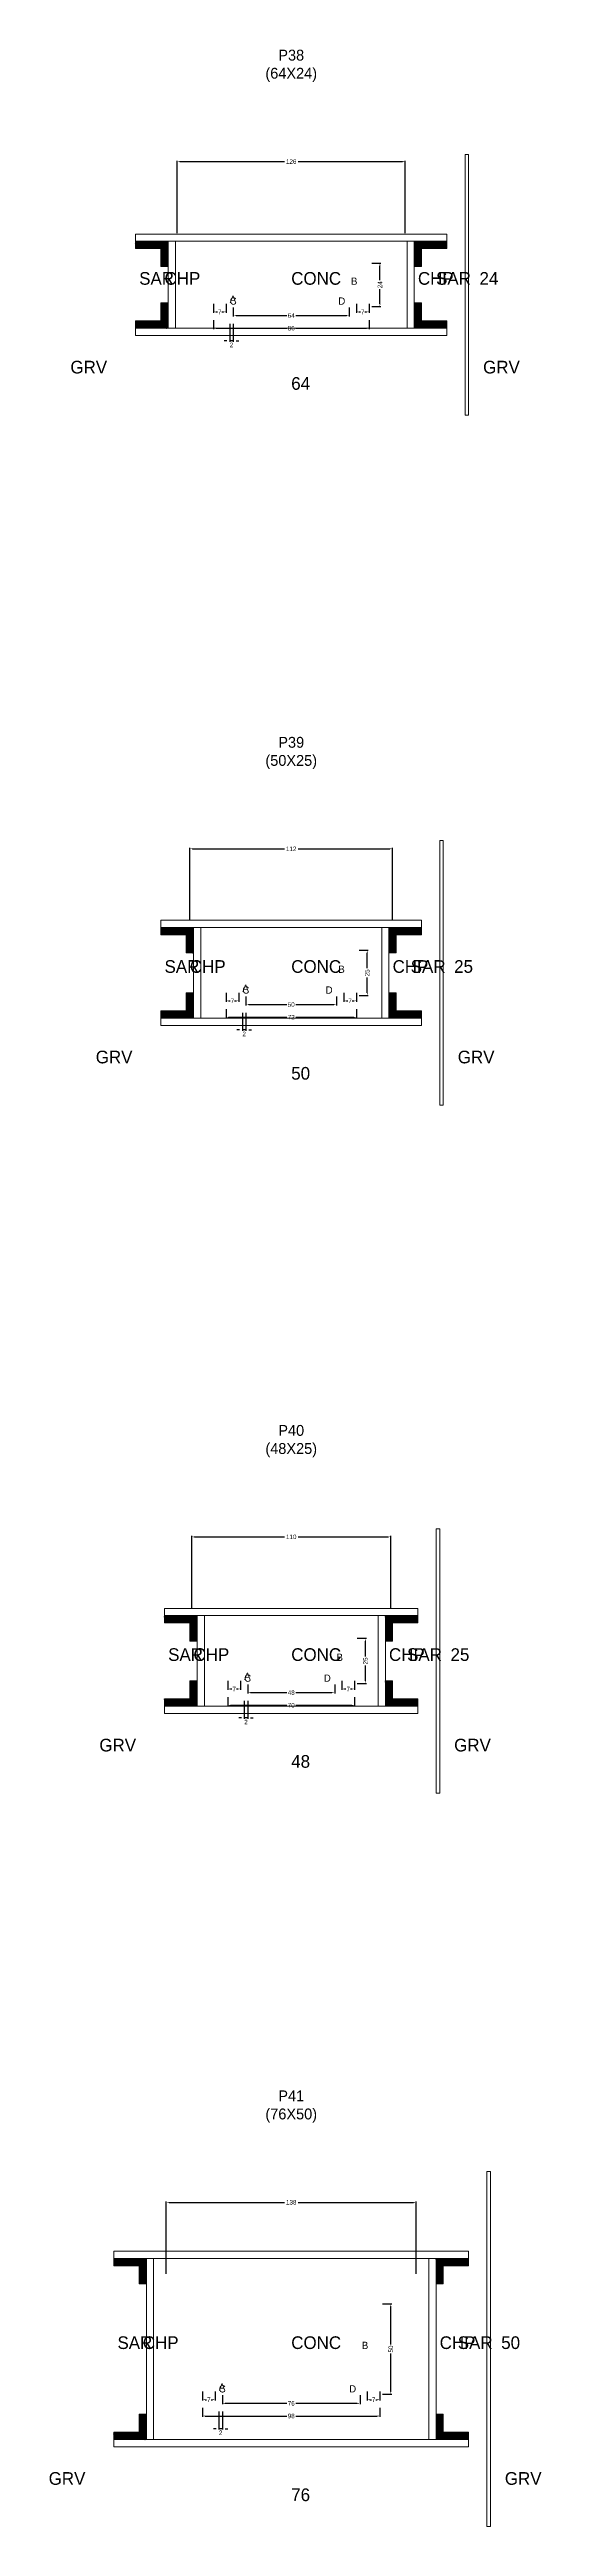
# Model space of a CAD drawing. Header units: centimetres. Extents: x -10500 to 4299, y -11026 to 295.
# Drawn here: x -134 to 138, y -5278 to -3910 of the extents above; entities that cross this region are included whole.
import ezdxf

# ---------------------------------------------------------------- set-up
doc = ezdxf.new("R2010")
doc.units = ezdxf.units.CM
for name, color, linetype in [('COTA', 241, 'Continuous'), ('Hachura', 251, 'Continuous'), ('NOMENCLATURA', 7, 'Continuous'), ('SARRAFO', 251, 'Continuous'), ('Texto Seção', 7, 'Continuous')]:
    doc.layers.add(name, color=color, linetype=linetype)
doc.dimstyles.new('cotax2', dxfattribs={"dimtxt": 2.5, "dimasz": 1.5, "dimexe": 0.5, "dimexo": 0.5, "dimgap": 0.5, "dimtad": 1, "dimcen": 2.5, "dimazin": 3, "dimtfac": 1, "dimtmove": 0, "dimatfit": 3})

# ---------------------------------------------------------------- blocks, each defined once
blk = doc.blocks.new('_CLOSEDFILLED')
at = {"color": 0, "linetype": 'BYBLOCK'}
blk.add_solid([(-1, 0.16), (0, 0), (-1, -0.16)], dxfattribs=at)
blk = doc.blocks.new('*D380')
for p, q in [((-43, -4059.5), (-43, -4064.5)), ((43, -4059.5), (43, -4064.5)), ((-41.5, -4064), (-2.5, -4064)), ((2.5, -4064), (41.5, -4064))]:
    blk.add_line(p, q)
at = {"layer": 'Defpoints'}
for p in [(-43, -4059), (43, -4059), (-43, -4064)]:
    blk.add_point(p, dxfattribs=at)
at = {"layer": 'COTA', "xscale": 1.5, "yscale": 1.5, "rotation": 180}
blk.add_blockref('_CLOSEDFILLED', (-43, -4064), dxfattribs=at)
at = {"layer": 'COTA', "xscale": 1.5, "yscale": 1.5}
blk.add_blockref('_CLOSEDFILLED', (43, -4064), dxfattribs=at)
at = {"layer": 'COTA', "insert": (0, -4064), "char_height": 2.5, "attachment_point": 5}
blk.add_mtext('86', dxfattribs=at)
blk = doc.blocks.new('*D381')
for p, q in [((-32, -4052.5), (-32, -4057.5)), ((-30.5, -4057), (-2.5, -4057)), ((2.5, -4057), (30.5, -4057)), ((32, -4052.5), (32, -4057.5))]:
    blk.add_line(p, q)
at = {"layer": 'Defpoints'}
for p in [(-32, -4052), (-32, -4057), (32, -4052)]:
    blk.add_point(p, dxfattribs=at)
at = {"layer": 'COTA', "xscale": 1.5, "yscale": 1.5, "rotation": 180}
blk.add_blockref('_CLOSEDFILLED', (-32, -4057), dxfattribs=at)
at = {"layer": 'COTA', "xscale": 1.5, "yscale": 1.5}
blk.add_blockref('_CLOSEDFILLED', (32, -4057), dxfattribs=at)
at = {"layer": 'COTA', "insert": (0, -4057), "char_height": 2.5, "attachment_point": 5}
blk.add_mtext('64', dxfattribs=at)
blk = doc.blocks.new('*D382')
for p, q in [((44.5, -4028), (49.5, -4028)), ((49, -4037.5), (49, -4029.5)), ((49, -4050.5), (49, -4042.5)), ((44.5, -4052), (49.5, -4052))]:
    blk.add_line(p, q)
at = {"layer": 'Defpoints'}
for p in [(44, -4028), (44, -4052), (49, -4052)]:
    blk.add_point(p, dxfattribs=at)
at = {"layer": 'COTA', "xscale": 1.5, "yscale": 1.5}
for p, rotation in [((49, -4028), 90), ((49, -4052), 270)]:
    blk.add_blockref('_CLOSEDFILLED', p, dxfattribs=dict(at, rotation=rotation))
at = {"layer": 'COTA', "insert": (49, -4040), "char_height": 2.5, "attachment_point": 5, "rotation": 90}
blk.add_mtext('24', dxfattribs=at)
blk = doc.blocks.new('*D383')
for p, q in [((-43, -4050.5), (-43, -4055.5)), ((-41.5, -4055), (-40.75, -4055)), ((-38.25, -4055), (-37.5, -4055)), ((-36, -4050.5), (-36, -4055.5))]:
    blk.add_line(p, q)
at = {"layer": 'Defpoints'}
for p in [(-43, -4050), (-43, -4055), (-36, -4050)]:
    blk.add_point(p, dxfattribs=at)
at = {"layer": 'COTA', "xscale": 1.5, "yscale": 1.5, "rotation": 180}
blk.add_blockref('_CLOSEDFILLED', (-43, -4055), dxfattribs=at)
at = {"layer": 'COTA', "xscale": 1.5, "yscale": 1.5}
blk.add_blockref('_CLOSEDFILLED', (-36, -4055), dxfattribs=at)
at = {"layer": 'COTA', "insert": (-39.5, -4055), "char_height": 2.5, "attachment_point": 5}
blk.add_mtext('7', dxfattribs=at)
blk = doc.blocks.new('*D384')
for p, q in [((36, -4050.5), (36, -4055.5)), ((37.5, -4055), (38.25, -4055)), ((40.75, -4055), (41.5, -4055)), ((43, -4050.5), (43, -4055.5))]:
    blk.add_line(p, q)
at = {"layer": 'Defpoints'}
for p in [(36, -4050), (36, -4055), (43, -4050)]:
    blk.add_point(p, dxfattribs=at)
at = {"layer": 'COTA', "xscale": 1.5, "yscale": 1.5, "rotation": 180}
blk.add_blockref('_CLOSEDFILLED', (36, -4055), dxfattribs=at)
at = {"layer": 'COTA', "xscale": 1.5, "yscale": 1.5}
blk.add_blockref('_CLOSEDFILLED', (43, -4055), dxfattribs=at)
at = {"layer": 'COTA', "insert": (39.5, -4055), "char_height": 2.5, "attachment_point": 5}
blk.add_mtext('7', dxfattribs=at)
blk = doc.blocks.new('*D385')
for p, q in [((-63, -4011.5), (-63, -3971.5)), ((-61.5, -3972), (-3.75, -3972)), ((3.75, -3972), (61.5, -3972)), ((63, -4011.5), (63, -3971.5))]:
    blk.add_line(p, q)
at = {"layer": 'Defpoints'}
for p in [(-63, -3972), (-63, -4012), (63, -4012)]:
    blk.add_point(p, dxfattribs=at)
at = {"layer": 'COTA', "xscale": 1.5, "yscale": 1.5, "rotation": 180}
blk.add_blockref('_CLOSEDFILLED', (-63, -3972), dxfattribs=at)
at = {"layer": 'COTA', "xscale": 1.5, "yscale": 1.5}
blk.add_blockref('_CLOSEDFILLED', (63, -3972), dxfattribs=at)
at = {"layer": 'COTA', "insert": (0, -3972), "char_height": 2.5, "attachment_point": 5}
blk.add_mtext('126', dxfattribs=at)
blk = doc.blocks.new('*D414')
for p, q in [((-36, -4440), (-36, -4445)), ((-34.5, -4444.5), (-2.5, -4444.5)), ((2.5, -4444.5), (34.5, -4444.5)), ((36, -4440), (36, -4445))]:
    blk.add_line(p, q)
at = {"layer": 'Defpoints'}
for p in [(-36, -4439.5), (-36, -4444.5), (36, -4439.5)]:
    blk.add_point(p, dxfattribs=at)
at = {"layer": 'COTA', "xscale": 1.5, "yscale": 1.5, "rotation": 180}
blk.add_blockref('_CLOSEDFILLED', (-36, -4444.5), dxfattribs=at)
at = {"layer": 'COTA', "xscale": 1.5, "yscale": 1.5}
blk.add_blockref('_CLOSEDFILLED', (36, -4444.5), dxfattribs=at)
at = {"layer": 'COTA', "insert": (0, -4444.5), "char_height": 2.5, "attachment_point": 5}
blk.add_mtext('72', dxfattribs=at)
blk = doc.blocks.new('*D415')
for p, q in [((-25, -4433), (-25, -4438)), ((-23.5, -4437.5), (-2.5, -4437.5)), ((2.5, -4437.5), (23.5, -4437.5)), ((25, -4433), (25, -4438))]:
    blk.add_line(p, q)
at = {"layer": 'Defpoints'}
for p in [(-25, -4432.5), (-25, -4437.5), (25, -4432.5)]:
    blk.add_point(p, dxfattribs=at)
at = {"layer": 'COTA', "xscale": 1.5, "yscale": 1.5, "rotation": 180}
blk.add_blockref('_CLOSEDFILLED', (-25, -4437.5), dxfattribs=at)
at = {"layer": 'COTA', "xscale": 1.5, "yscale": 1.5}
blk.add_blockref('_CLOSEDFILLED', (25, -4437.5), dxfattribs=at)
at = {"layer": 'COTA', "insert": (0, -4437.5), "char_height": 2.5, "attachment_point": 5}
blk.add_mtext('50', dxfattribs=at)
blk = doc.blocks.new('*D416')
for p, q in [((37.5, -4407.5), (42.5, -4407.5)), ((42, -4417.5), (42, -4409)), ((42, -4431), (42, -4422.5)), ((37.5, -4432.5), (42.5, -4432.5))]:
    blk.add_line(p, q)
at = {"layer": 'Defpoints'}
for p in [(37, -4407.5), (37, -4432.5), (42, -4432.5)]:
    blk.add_point(p, dxfattribs=at)
at = {"layer": 'COTA', "xscale": 1.5, "yscale": 1.5}
for p, rotation in [((42, -4407.5), 90), ((42, -4432.5), 270)]:
    blk.add_blockref('_CLOSEDFILLED', p, dxfattribs=dict(at, rotation=rotation))
at = {"layer": 'COTA', "insert": (42, -4420), "char_height": 2.5, "attachment_point": 5, "rotation": 90}
blk.add_mtext('25', dxfattribs=at)
blk = doc.blocks.new('*D417')
for p, q in [((-36, -4431), (-36, -4436)), ((-29, -4431), (-29, -4436)), ((-34.5, -4435.5), (-33.75, -4435.5)), ((-31.25, -4435.5), (-30.5, -4435.5))]:
    blk.add_line(p, q)
at = {"layer": 'Defpoints'}
for p in [(-36, -4430.5), (-29, -4430.5), (-36, -4435.5)]:
    blk.add_point(p, dxfattribs=at)
at = {"layer": 'COTA', "xscale": 1.5, "yscale": 1.5, "rotation": 180}
blk.add_blockref('_CLOSEDFILLED', (-36, -4435.5), dxfattribs=at)
at = {"layer": 'COTA', "xscale": 1.5, "yscale": 1.5}
blk.add_blockref('_CLOSEDFILLED', (-29, -4435.5), dxfattribs=at)
at = {"layer": 'COTA', "insert": (-32.5, -4435.5), "char_height": 2.5, "attachment_point": 5}
blk.add_mtext('7', dxfattribs=at)
blk = doc.blocks.new('*D418')
for p, q in [((29, -4431), (29, -4436)), ((36, -4431), (36, -4436)), ((30.5, -4435.5), (31.25, -4435.5)), ((33.75, -4435.5), (34.5, -4435.5))]:
    blk.add_line(p, q)
at = {"layer": 'Defpoints'}
for p in [(29, -4430.5), (36, -4430.5), (29, -4435.5)]:
    blk.add_point(p, dxfattribs=at)
at = {"layer": 'COTA', "xscale": 1.5, "yscale": 1.5, "rotation": 180}
blk.add_blockref('_CLOSEDFILLED', (29, -4435.5), dxfattribs=at)
at = {"layer": 'COTA', "xscale": 1.5, "yscale": 1.5}
blk.add_blockref('_CLOSEDFILLED', (36, -4435.5), dxfattribs=at)
at = {"layer": 'COTA', "insert": (32.5, -4435.5), "char_height": 2.5, "attachment_point": 5}
blk.add_mtext('7', dxfattribs=at)
blk = doc.blocks.new('*D419')
for p, q in [((-56, -4391), (-56, -4351)), ((-54.5, -4351.5), (-3.75, -4351.5)), ((3.75, -4351.5), (54.5, -4351.5)), ((56, -4391), (56, -4351))]:
    blk.add_line(p, q)
at = {"layer": 'Defpoints'}
for p in [(-56, -4351.5), (-56, -4391.5), (56, -4391.5)]:
    blk.add_point(p, dxfattribs=at)
at = {"layer": 'COTA', "xscale": 1.5, "yscale": 1.5, "rotation": 180}
blk.add_blockref('_CLOSEDFILLED', (-56, -4351.5), dxfattribs=at)
at = {"layer": 'COTA', "xscale": 1.5, "yscale": 1.5}
blk.add_blockref('_CLOSEDFILLED', (56, -4351.5), dxfattribs=at)
at = {"layer": 'COTA', "insert": (0, -4351.5), "char_height": 2.5, "attachment_point": 5}
blk.add_mtext('112', dxfattribs=at)
blk = doc.blocks.new('*D448')
for p, q in [((-35, -4820), (-35, -4825)), ((-33.5, -4824.5), (-2.5, -4824.5)), ((2.5, -4824.5), (33.5, -4824.5)), ((35, -4820), (35, -4825))]:
    blk.add_line(p, q)
at = {"layer": 'Defpoints'}
for p in [(-35, -4819.5), (-35, -4824.5), (35, -4819.5)]:
    blk.add_point(p, dxfattribs=at)
at = {"layer": 'COTA', "xscale": 1.5, "yscale": 1.5, "rotation": 180}
blk.add_blockref('_CLOSEDFILLED', (-35, -4824.5), dxfattribs=at)
at = {"layer": 'COTA', "xscale": 1.5, "yscale": 1.5}
blk.add_blockref('_CLOSEDFILLED', (35, -4824.5), dxfattribs=at)
at = {"layer": 'COTA', "insert": (0, -4824.5), "char_height": 2.5, "attachment_point": 5}
blk.add_mtext('70', dxfattribs=at)
blk = doc.blocks.new('*D449')
for p, q in [((-24, -4813), (-24, -4818)), ((24, -4813), (24, -4818)), ((-22.5, -4817.5), (-2.5, -4817.5)), ((2.5, -4817.5), (22.5, -4817.5))]:
    blk.add_line(p, q)
at = {"layer": 'Defpoints'}
for p in [(-24, -4812.5), (24, -4812.5), (-24, -4817.5)]:
    blk.add_point(p, dxfattribs=at)
at = {"layer": 'COTA', "xscale": 1.5, "yscale": 1.5, "rotation": 180}
blk.add_blockref('_CLOSEDFILLED', (-24, -4817.5), dxfattribs=at)
at = {"layer": 'COTA', "xscale": 1.5, "yscale": 1.5}
blk.add_blockref('_CLOSEDFILLED', (24, -4817.5), dxfattribs=at)
at = {"layer": 'COTA', "insert": (0, -4817.5), "char_height": 2.5, "attachment_point": 5}
blk.add_mtext('48', dxfattribs=at)
blk = doc.blocks.new('*D450')
for p, q in [((36.5, -4787.5), (41.5, -4787.5)), ((41, -4797.5), (41, -4789)), ((36.5, -4812.5), (41.5, -4812.5)), ((41, -4811), (41, -4802.5))]:
    blk.add_line(p, q)
at = {"layer": 'Defpoints'}
for p in [(36, -4787.5), (36, -4812.5), (41, -4812.5)]:
    blk.add_point(p, dxfattribs=at)
at = {"layer": 'COTA', "xscale": 1.5, "yscale": 1.5}
for p, rotation in [((41, -4787.5), 90), ((41, -4812.5), 270)]:
    blk.add_blockref('_CLOSEDFILLED', p, dxfattribs=dict(at, rotation=rotation))
at = {"layer": 'COTA', "insert": (41, -4800), "char_height": 2.5, "attachment_point": 5, "rotation": 90}
blk.add_mtext('25', dxfattribs=at)
blk = doc.blocks.new('*D451')
for p, q in [((-35, -4811), (-35, -4816)), ((-28, -4811), (-28, -4816)), ((-33.5, -4815.5), (-32.75, -4815.5)), ((-30.25, -4815.5), (-29.5, -4815.5))]:
    blk.add_line(p, q)
at = {"layer": 'Defpoints'}
for p in [(-35, -4810.5), (-28, -4810.5), (-35, -4815.5)]:
    blk.add_point(p, dxfattribs=at)
at = {"layer": 'COTA', "xscale": 1.5, "yscale": 1.5, "rotation": 180}
blk.add_blockref('_CLOSEDFILLED', (-35, -4815.5), dxfattribs=at)
at = {"layer": 'COTA', "xscale": 1.5, "yscale": 1.5}
blk.add_blockref('_CLOSEDFILLED', (-28, -4815.5), dxfattribs=at)
at = {"layer": 'COTA', "insert": (-31.5, -4815.5), "char_height": 2.5, "attachment_point": 5}
blk.add_mtext('7', dxfattribs=at)
blk = doc.blocks.new('*D452')
for p, q in [((28, -4811), (28, -4816)), ((35, -4811), (35, -4816)), ((29.5, -4815.5), (30.25, -4815.5)), ((32.75, -4815.5), (33.5, -4815.5))]:
    blk.add_line(p, q)
at = {"layer": 'Defpoints'}
for p in [(28, -4810.5), (35, -4810.5), (28, -4815.5)]:
    blk.add_point(p, dxfattribs=at)
at = {"layer": 'COTA', "xscale": 1.5, "yscale": 1.5, "rotation": 180}
blk.add_blockref('_CLOSEDFILLED', (28, -4815.5), dxfattribs=at)
at = {"layer": 'COTA', "xscale": 1.5, "yscale": 1.5}
blk.add_blockref('_CLOSEDFILLED', (35, -4815.5), dxfattribs=at)
at = {"layer": 'COTA', "insert": (31.5, -4815.5), "char_height": 2.5, "attachment_point": 5}
blk.add_mtext('7', dxfattribs=at)
blk = doc.blocks.new('*D453')
for p, q in [((-55, -4771), (-55, -4731)), ((-53.5, -4731.5), (-3.75, -4731.5)), ((3.75, -4731.5), (53.5, -4731.5)), ((55, -4771), (55, -4731))]:
    blk.add_line(p, q)
at = {"layer": 'Defpoints'}
for p in [(-55, -4731.5), (-55, -4771.5), (55, -4771.5)]:
    blk.add_point(p, dxfattribs=at)
at = {"layer": 'COTA', "xscale": 1.5, "yscale": 1.5, "rotation": 180}
blk.add_blockref('_CLOSEDFILLED', (-55, -4731.5), dxfattribs=at)
at = {"layer": 'COTA', "xscale": 1.5, "yscale": 1.5}
blk.add_blockref('_CLOSEDFILLED', (55, -4731.5), dxfattribs=at)
at = {"layer": 'COTA', "insert": (0, -4731.5), "char_height": 2.5, "attachment_point": 5}
blk.add_mtext('110', dxfattribs=at)
blk = doc.blocks.new('*D482')
for p, q in [((-49, -5212.5), (-49, -5217.5)), ((-47.5, -5217), (-2.5, -5217)), ((2.5, -5217), (47.5, -5217)), ((49, -5212.5), (49, -5217.5))]:
    blk.add_line(p, q)
at = {"layer": 'Defpoints'}
for p in [(-49, -5212), (-49, -5217), (49, -5212)]:
    blk.add_point(p, dxfattribs=at)
at = {"layer": 'COTA', "xscale": 1.5, "yscale": 1.5, "rotation": 180}
blk.add_blockref('_CLOSEDFILLED', (-49, -5217), dxfattribs=at)
at = {"layer": 'COTA', "xscale": 1.5, "yscale": 1.5}
blk.add_blockref('_CLOSEDFILLED', (49, -5217), dxfattribs=at)
at = {"layer": 'COTA', "insert": (0, -5217), "char_height": 2.5, "attachment_point": 5}
blk.add_mtext('98', dxfattribs=at)
blk = doc.blocks.new('*D483')
for p, q in [((-38, -5205.5), (-38, -5210.5)), ((-36.5, -5210), (-2.5, -5210)), ((2.5, -5210), (36.5, -5210)), ((38, -5205.5), (38, -5210.5))]:
    blk.add_line(p, q)
at = {"layer": 'Defpoints'}
for p in [(-38, -5205), (-38, -5210), (38, -5205)]:
    blk.add_point(p, dxfattribs=at)
at = {"layer": 'COTA', "xscale": 1.5, "yscale": 1.5, "rotation": 180}
blk.add_blockref('_CLOSEDFILLED', (-38, -5210), dxfattribs=at)
at = {"layer": 'COTA', "xscale": 1.5, "yscale": 1.5}
blk.add_blockref('_CLOSEDFILLED', (38, -5210), dxfattribs=at)
at = {"layer": 'COTA', "insert": (0, -5210), "char_height": 2.5, "attachment_point": 5}
blk.add_mtext('76', dxfattribs=at)
blk = doc.blocks.new('*D484')
for p, q in [((50.5, -5155), (55.5, -5155)), ((55, -5177.5), (55, -5156.5)), ((55, -5203.5), (55, -5182.5)), ((50.5, -5205), (55.5, -5205))]:
    blk.add_line(p, q)
at = {"layer": 'Defpoints'}
for p in [(50, -5155), (50, -5205), (55, -5205)]:
    blk.add_point(p, dxfattribs=at)
at = {"layer": 'COTA', "xscale": 1.5, "yscale": 1.5}
for p, rotation in [((55, -5155), 90), ((55, -5205), 270)]:
    blk.add_blockref('_CLOSEDFILLED', p, dxfattribs=dict(at, rotation=rotation))
at = {"layer": 'COTA', "insert": (55, -5180), "char_height": 2.5, "attachment_point": 5, "rotation": 90}
blk.add_mtext('50', dxfattribs=at)
blk = doc.blocks.new('*D485')
for p, q in [((-49, -5203.5), (-49, -5208.5)), ((-47.5, -5208), (-46.75, -5208)), ((-44.25, -5208), (-43.5, -5208)), ((-42, -5203.5), (-42, -5208.5))]:
    blk.add_line(p, q)
at = {"layer": 'Defpoints'}
for p in [(-49, -5203), (-49, -5208), (-42, -5203)]:
    blk.add_point(p, dxfattribs=at)
at = {"layer": 'COTA', "xscale": 1.5, "yscale": 1.5, "rotation": 180}
blk.add_blockref('_CLOSEDFILLED', (-49, -5208), dxfattribs=at)
at = {"layer": 'COTA', "xscale": 1.5, "yscale": 1.5}
blk.add_blockref('_CLOSEDFILLED', (-42, -5208), dxfattribs=at)
at = {"layer": 'COTA', "insert": (-45.5, -5208), "char_height": 2.5, "attachment_point": 5}
blk.add_mtext('7', dxfattribs=at)
blk = doc.blocks.new('*D486')
for p, q in [((42, -5203.5), (42, -5208.5)), ((43.5, -5208), (44.25, -5208)), ((46.75, -5208), (47.5, -5208)), ((49, -5203.5), (49, -5208.5))]:
    blk.add_line(p, q)
at = {"layer": 'Defpoints'}
for p in [(42, -5203), (42, -5208), (49, -5203)]:
    blk.add_point(p, dxfattribs=at)
at = {"layer": 'COTA', "xscale": 1.5, "yscale": 1.5, "rotation": 180}
blk.add_blockref('_CLOSEDFILLED', (42, -5208), dxfattribs=at)
at = {"layer": 'COTA', "xscale": 1.5, "yscale": 1.5}
blk.add_blockref('_CLOSEDFILLED', (49, -5208), dxfattribs=at)
at = {"layer": 'COTA', "insert": (45.5, -5208), "char_height": 2.5, "attachment_point": 5}
blk.add_mtext('7', dxfattribs=at)
blk = doc.blocks.new('*D487')
for p, q in [((-69, -5138.5), (-69, -5098.5)), ((-67.5, -5099), (-3.75, -5099)), ((3.75, -5099), (67.5, -5099)), ((69, -5138.5), (69, -5098.5))]:
    blk.add_line(p, q)
at = {"layer": 'Defpoints'}
for p in [(-69, -5099), (-69, -5139), (69, -5139)]:
    blk.add_point(p, dxfattribs=at)
at = {"layer": 'COTA', "xscale": 1.5, "yscale": 1.5, "rotation": 180}
blk.add_blockref('_CLOSEDFILLED', (-69, -5099), dxfattribs=at)
at = {"layer": 'COTA', "xscale": 1.5, "yscale": 1.5}
blk.add_blockref('_CLOSEDFILLED', (69, -5099), dxfattribs=at)
at = {"layer": 'COTA', "insert": (0, -5099), "char_height": 2.5, "attachment_point": 5}
blk.add_mtext('138', dxfattribs=at)

msp = doc.modelspace()

# ---------------------------------------------------------------- hatches: boundary and pattern name
at = {"layer": 'SARRAFO'}
h = msp.add_hatch(dxfattribs=at)
h.set_pattern_fill('SOLID', scale=2)
h.paths.add_polyline_path([(-86, -4020), (-72, -4020), (-72, -4016), (-86, -4016)])
h = msp.add_hatch(dxfattribs=at)
h.set_pattern_fill('SOLID', scale=2)
h.paths.add_polyline_path([(-72, -4030), (-68, -4030), (-68, -4016), (-72, -4016)])
h = msp.add_hatch(dxfattribs=at)
h.set_pattern_fill('SOLID', scale=2)
h.paths.add_polyline_path([(68, -4030), (72, -4030), (72, -4016), (68, -4016)])
h = msp.add_hatch(dxfattribs=at)
h.set_pattern_fill('SOLID', scale=2)
h.paths.add_polyline_path([(72, -4020), (86, -4020), (86, -4016), (72, -4016)])
h = msp.add_hatch(dxfattribs=at)
h.set_pattern_fill('SOLID', scale=2)
h.paths.add_polyline_path([(-86, -4064), (-72, -4064), (-72, -4060), (-86, -4060)])
h = msp.add_hatch(dxfattribs=at)
h.set_pattern_fill('SOLID', scale=2)
h.paths.add_polyline_path([(-72, -4064), (-68, -4064), (-68, -4050), (-72, -4050)])
h = msp.add_hatch(dxfattribs=at)
h.set_pattern_fill('SOLID', scale=2)
h.paths.add_polyline_path([(68, -4064), (72, -4064), (72, -4050), (68, -4050)])
h = msp.add_hatch(dxfattribs=at)
h.set_pattern_fill('SOLID', scale=2)
h.paths.add_polyline_path([(72, -4064), (86, -4064), (86, -4060), (72, -4060)])
h = msp.add_hatch(dxfattribs=at)
h.set_pattern_fill('SOLID', scale=2)
h.paths.add_polyline_path([(-72, -4399), (-58, -4399), (-58, -4395), (-72, -4395)])
h = msp.add_hatch(dxfattribs=at)
h.set_pattern_fill('SOLID', scale=2)
h.paths.add_polyline_path([(-58, -4409), (-54, -4409), (-54, -4395), (-58, -4395)])
h = msp.add_hatch(dxfattribs=at)
h.set_pattern_fill('SOLID', scale=2)
h.paths.add_polyline_path([(54, -4409), (58, -4409), (58, -4395), (54, -4395)])
h = msp.add_hatch(dxfattribs=at)
h.set_pattern_fill('SOLID', scale=2)
h.paths.add_polyline_path([(58, -4399), (72, -4399), (72, -4395), (58, -4395)])
h = msp.add_hatch(dxfattribs=at)
h.set_pattern_fill('SOLID', scale=2)
h.paths.add_polyline_path([(-58, -4445), (-54, -4445), (-54, -4431), (-58, -4431)])
h = msp.add_hatch(dxfattribs=at)
h.set_pattern_fill('SOLID', scale=2)
h.paths.add_polyline_path([(54, -4445), (58, -4445), (58, -4431), (54, -4431)])
h = msp.add_hatch(dxfattribs=at)
h.set_pattern_fill('SOLID', scale=2)
h.paths.add_polyline_path([(-72, -4445), (-58, -4445), (-58, -4441), (-72, -4441)])
h = msp.add_hatch(dxfattribs=at)
h.set_pattern_fill('SOLID', scale=2)
h.paths.add_polyline_path([(58, -4445), (72, -4445), (72, -4441), (58, -4441)])
h = msp.add_hatch(dxfattribs=at)
h.set_pattern_fill('SOLID', scale=2)
h.paths.add_polyline_path([(-70, -4779), (-56, -4779), (-56, -4775), (-70, -4775)])
h = msp.add_hatch(dxfattribs=at)
h.set_pattern_fill('SOLID', scale=2)
h.paths.add_polyline_path([(-56, -4789), (-52, -4789), (-52, -4775), (-56, -4775)])
h = msp.add_hatch(dxfattribs=at)
h.set_pattern_fill('SOLID', scale=2)
h.paths.add_polyline_path([(52, -4789), (56, -4789), (56, -4775), (52, -4775)])
h = msp.add_hatch(dxfattribs=at)
h.set_pattern_fill('SOLID', scale=2)
h.paths.add_polyline_path([(56, -4779), (70, -4779), (70, -4775), (56, -4775)])
h = msp.add_hatch(dxfattribs=at)
h.set_pattern_fill('SOLID', scale=2)
h.paths.add_polyline_path([(-56, -4825), (-52, -4825), (-52, -4811), (-56, -4811)])
h = msp.add_hatch(dxfattribs=at)
h.set_pattern_fill('SOLID', scale=2)
h.paths.add_polyline_path([(52, -4825), (56, -4825), (56, -4811), (52, -4811)])
h = msp.add_hatch(dxfattribs=at)
h.set_pattern_fill('SOLID', scale=2)
h.paths.add_polyline_path([(-70, -4825), (-56, -4825), (-56, -4821), (-70, -4821)])
h = msp.add_hatch(dxfattribs=at)
h.set_pattern_fill('SOLID', scale=2)
h.paths.add_polyline_path([(56, -4825), (70, -4825), (70, -4821), (56, -4821)])
h = msp.add_hatch(dxfattribs=at)
h.set_pattern_fill('SOLID', scale=2)
h.paths.add_polyline_path([(-98, -5134), (-84, -5134), (-84, -5130), (-98, -5130)])
h = msp.add_hatch(dxfattribs=at)
h.set_pattern_fill('SOLID', scale=2)
h.paths.add_polyline_path([(-84, -5144), (-80, -5144), (-80, -5130), (-84, -5130)])
h = msp.add_hatch(dxfattribs=at)
h.set_pattern_fill('SOLID', scale=2)
h.paths.add_polyline_path([(80, -5144), (84, -5144), (84, -5130), (80, -5130)])
h = msp.add_hatch(dxfattribs=at)
h.set_pattern_fill('SOLID', scale=2)
h.paths.add_polyline_path([(84, -5134), (98, -5134), (98, -5130), (84, -5130)])
h = msp.add_hatch(dxfattribs=at)
h.set_pattern_fill('SOLID', scale=2)
h.paths.add_polyline_path([(-84, -5230), (-80, -5230), (-80, -5216), (-84, -5216)])
h = msp.add_hatch(dxfattribs=at)
h.set_pattern_fill('SOLID', scale=2)
h.paths.add_polyline_path([(80, -5230), (84, -5230), (84, -5216), (80, -5216)])
h = msp.add_hatch(dxfattribs=at)
h.set_pattern_fill('SOLID', scale=2)
h.paths.add_polyline_path([(-98, -5230), (-84, -5230), (-84, -5226), (-98, -5226)])
h = msp.add_hatch(dxfattribs=at)
h.set_pattern_fill('SOLID', scale=2)
h.paths.add_polyline_path([(84, -5230), (98, -5230), (98, -5226), (84, -5226)])

# ---------------------------------------------------------------- linework, layer by layer
at = {"layer": 'Hachura', "lineweight": 13}
for points in [[(96, -4112), (98, -4112), (98, -3968), (96, -3968)], [(82, -4493), (84, -4493), (84, -4347), (82, -4347)], [(80, -4873), (82, -4873), (82, -4727), (80, -4727)], [(108, -5278), (110, -5278), (110, -5082), (108, -5082)]]:
    msp.add_lwpolyline(points, close=True, dxfattribs=at)
at = {"layer": 'Hachura', "lineweight": 18}
for points in [[(-86, -4016), (86, -4016), (86, -4012), (-86, -4012)], [(-68, -4064), (-64, -4064), (-64, -4016), (-68, -4016)], [(64, -4064), (68, -4064), (68, -4016), (64, -4016)], [(-86, -4068), (86, -4068), (86, -4064), (-86, -4064)], [(-72, -4395), (72, -4395), (72, -4391), (-72, -4391)], [(-54, -4445), (-50, -4445), (-50, -4395), (-54, -4395)], [(50, -4445), (54, -4445), (54, -4395), (50, -4395)], [(-72, -4449), (72, -4449), (72, -4445), (-72, -4445)], [(-70, -4775), (70, -4775), (70, -4771), (-70, -4771)], [(-52, -4825), (-48, -4825), (-48, -4775), (-52, -4775)], [(48, -4825), (52, -4825), (52, -4775), (48, -4775)], [(-70, -4829), (70, -4829), (70, -4825), (-70, -4825)], [(-98, -5130), (98, -5130), (98, -5126), (-98, -5126)], [(-80, -5230), (-76, -5230), (-76, -5130), (-80, -5130)], [(76, -5230), (80, -5230), (80, -5130), (76, -5130)], [(-98, -5234), (98, -5234), (98, -5230), (-98, -5230)]]:
    msp.add_lwpolyline(points, close=True, dxfattribs=at)
at = {"layer": 'SARRAFO', "lineweight": 13}
for points in [[(-86, -4020), (-72, -4020), (-72, -4016), (-86, -4016)], [(-72, -4030), (-68, -4030), (-68, -4016), (-72, -4016)], [(68, -4030), (72, -4030), (72, -4016), (68, -4016)], [(72, -4020), (86, -4020), (86, -4016), (72, -4016)], [(-86, -4064), (-72, -4064), (-72, -4060), (-86, -4060)], [(-72, -4064), (-68, -4064), (-68, -4050), (-72, -4050)], [(68, -4064), (72, -4064), (72, -4050), (68, -4050)], [(72, -4064), (86, -4064), (86, -4060), (72, -4060)], [(-72, -4399), (-58, -4399), (-58, -4395), (-72, -4395)], [(-58, -4409), (-54, -4409), (-54, -4395), (-58, -4395)], [(54, -4409), (58, -4409), (58, -4395), (54, -4395)], [(58, -4399), (72, -4399), (72, -4395), (58, -4395)], [(-58, -4445), (-54, -4445), (-54, -4431), (-58, -4431)], [(54, -4445), (58, -4445), (58, -4431), (54, -4431)], [(-72, -4445), (-58, -4445), (-58, -4441), (-72, -4441)], [(58, -4445), (72, -4445), (72, -4441), (58, -4441)], [(-70, -4779), (-56, -4779), (-56, -4775), (-70, -4775)], [(-56, -4789), (-52, -4789), (-52, -4775), (-56, -4775)], [(52, -4789), (56, -4789), (56, -4775), (52, -4775)], [(56, -4779), (70, -4779), (70, -4775), (56, -4775)], [(-56, -4825), (-52, -4825), (-52, -4811), (-56, -4811)], [(52, -4825), (56, -4825), (56, -4811), (52, -4811)], [(-70, -4825), (-56, -4825), (-56, -4821), (-70, -4821)], [(56, -4825), (70, -4825), (70, -4821), (56, -4821)], [(-98, -5134), (-84, -5134), (-84, -5130), (-98, -5130)], [(-84, -5144), (-80, -5144), (-80, -5130), (-84, -5130)], [(80, -5144), (84, -5144), (84, -5130), (80, -5130)], [(84, -5134), (98, -5134), (98, -5130), (84, -5130)], [(-84, -5230), (-80, -5230), (-80, -5216), (-84, -5216)], [(80, -5230), (84, -5230), (84, -5216), (80, -5216)], [(-98, -5230), (-84, -5230), (-84, -5226), (-98, -5226)], [(84, -5230), (98, -5230), (98, -5226), (84, -5226)]]:
    msp.add_lwpolyline(points, close=True, dxfattribs=at)

# ---------------------------------------------------------------- texts
at = {"layer": 'NOMENCLATURA'}
for s, p in [('A', (-34, -4050)), ('C', (-34, -4051)), ('D', (26, -4051)), ('B', (33, -4040)), ('B', (26, -4420)), ('A', (-27, -4430.5)), ('C', (-27, -4431.5)), ('D', (19, -4431.5)), ('B', (25, -4800)), ('A', (-26, -4810.5)), ('C', (-26, -4811.5)), ('D', (18, -4811.5)), ('B', (39, -5180)), ('A', (-40, -5203)), ('C', (-40, -5204)), ('D', (32, -5204))]:
    msp.add_text(s, height=4, dxfattribs=at).set_placement(p)
at = {"layer": 'NOMENCLATURA', "char_height": 6, "attachment_point": 8}
for s, insert in [('P38\\P(64X24)', (0, -3928)), ('P39\\P(50X25)', (0, -4307.5)), ('P40\\P(48X25)', (0, -4687.5)), ('P41\\P(76X50)', (0, -5055))]:
    msp.add_mtext(s, dxfattribs=dict(at, insert=insert))
at = {"layer": 'Texto Seção'}
for s, p in [('SAR', (-84, -4040)), ('CHP', (-70, -4040)), ('CONC', (0, -4040)), ('CHP', (70, -4040)), ('SAR', (80, -4040)), ('24', (104, -4040)), ('GRV', (-122, -4089)), ('GRV', (106, -4089)), ('64', (0, -4098)), ('SAR', (-70, -4420)), ('CHP', (-56, -4420)), ('CONC', (0, -4420)), ('CHP', (56, -4420)), ('SAR', (66, -4420)), ('25', (90, -4420)), ('GRV', (-108, -4470)), ('50', (0, -4479)), ('GRV', (92, -4470)), ('SAR', (-68, -4800)), ('CHP', (-54, -4800)), ('CONC', (0, -4800)), ('CHP', (54, -4800)), ('SAR', (64, -4800)), ('25', (88, -4800)), ('GRV', (-106, -4850)), ('48', (0, -4859)), ('GRV', (90, -4850)), ('SAR', (-96, -5180)), ('CHP', (-82, -5180)), ('CONC', (0, -5180)), ('CHP', (82, -5180)), ('SAR', (92, -5180)), ('50', (116, -5180)), ('GRV', (-134, -5255)), ('GRV', (118, -5255)), ('76', (0, -5264))]:
    msp.add_text(s, height=7, dxfattribs=at).set_placement(p)

# ---------------------------------------------------------------- dimensions: what is measured, and where the dimension line sits
at = {"layer": 'COTA'}
for base, p1, p2, picture, middle in [((-63, -3972), (-63, -4012), (63, -4012), '*D385', (0, -3972)), ((-43, -4055), (-43, -4050), (-36, -4050), '*D383', (-39.5, -4055)), ((-43, -4064), (-43, -4059), (43, -4059), '*D380', (0, -4064)), ((-32, -4057), (-32, -4052), (32, -4052), '*D381', (0, -4057)), ((36, -4055), (36, -4050), (43, -4050), '*D384', (39.5, -4055)), ((-56, -4351.5), (-56, -4391.5), (56, -4391.5), '*D419', (0, -4351.5)), ((-36, -4435.5), (-36, -4430.5), (-29, -4430.5), '*D417', (-32.5, -4435.5)), ((29, -4435.5), (29, -4430.5), (36, -4430.5), '*D418', (32.5, -4435.5)), ((-36, -4444.5), (-36, -4439.5), (36, -4439.5), '*D414', (0, -4444.5)), ((-25, -4437.5), (-25, -4432.5), (25, -4432.5), '*D415', (0, -4437.5)), ((-55, -4731.5), (-55, -4771.5), (55, -4771.5), '*D453', (0, -4731.5)), ((-35, -4815.5), (-35, -4810.5), (-28, -4810.5), '*D451', (-31.5, -4815.5)), ((-24, -4817.5), (-24, -4812.5), (24, -4812.5), '*D449', (0, -4817.5)), ((28, -4815.5), (28, -4810.5), (35, -4810.5), '*D452', (31.5, -4815.5)), ((-35, -4824.5), (-35, -4819.5), (35, -4819.5), '*D448', (0, -4824.5)), ((-69, -5099), (-69, -5139), (69, -5139), '*D487', (0, -5099)), ((-49, -5208), (-49, -5203), (-42, -5203), '*D485', (-45.5, -5208)), ((-38, -5210), (-38, -5205), (38, -5205), '*D483', (0, -5210)), ((42, -5208), (42, -5203), (49, -5203), '*D486', (45.5, -5208)), ((-49, -5217), (-49, -5212), (49, -5212), '*D482', (0, -5217))]:
    dim = msp.add_linear_dim(base=base, p1=p1, p2=p2, dimstyle='cotax2', dxfattribs=at)
    dim.commit()
    dim.dimension.update_dxf_attribs({"geometry": picture, "text_midpoint": middle})
for base, p1, p2, picture, middle in [((49, -4052), (44, -4052), (44, -4028), '*D382', (49, -4040)), ((42, -4432.5), (37, -4432.5), (37, -4407.5), '*D416', (42, -4420)), ((41, -4812.5), (36, -4812.5), (36, -4787.5), '*D450', (41, -4800)), ((55, -5205), (50, -5205), (50, -5155), '*D484', (55, -5180))]:
    dim = msp.add_linear_dim(base=base, p1=p1, p2=p2, angle=90, dimstyle='cotax2', dxfattribs=at)
    dim.commit()
    dim.dimension.update_dxf_attribs({"geometry": picture, "text_midpoint": middle})
for base, p1, p2 in [((-32, -4071), (-32, -4061), (-34, -4061)), ((-25, -4451.5), (-25, -4441.5), (-27, -4441.5)), ((-24, -4831.5), (-24, -4821.5), (-26, -4821.5)), ((-38, -5224), (-38, -5214), (-40, -5214))]:
    msp.add_linear_dim(base=base, p1=p1, p2=p2, dimstyle='cotax2', dxfattribs=at).render()

doc.saveas('drawing.dxf')
